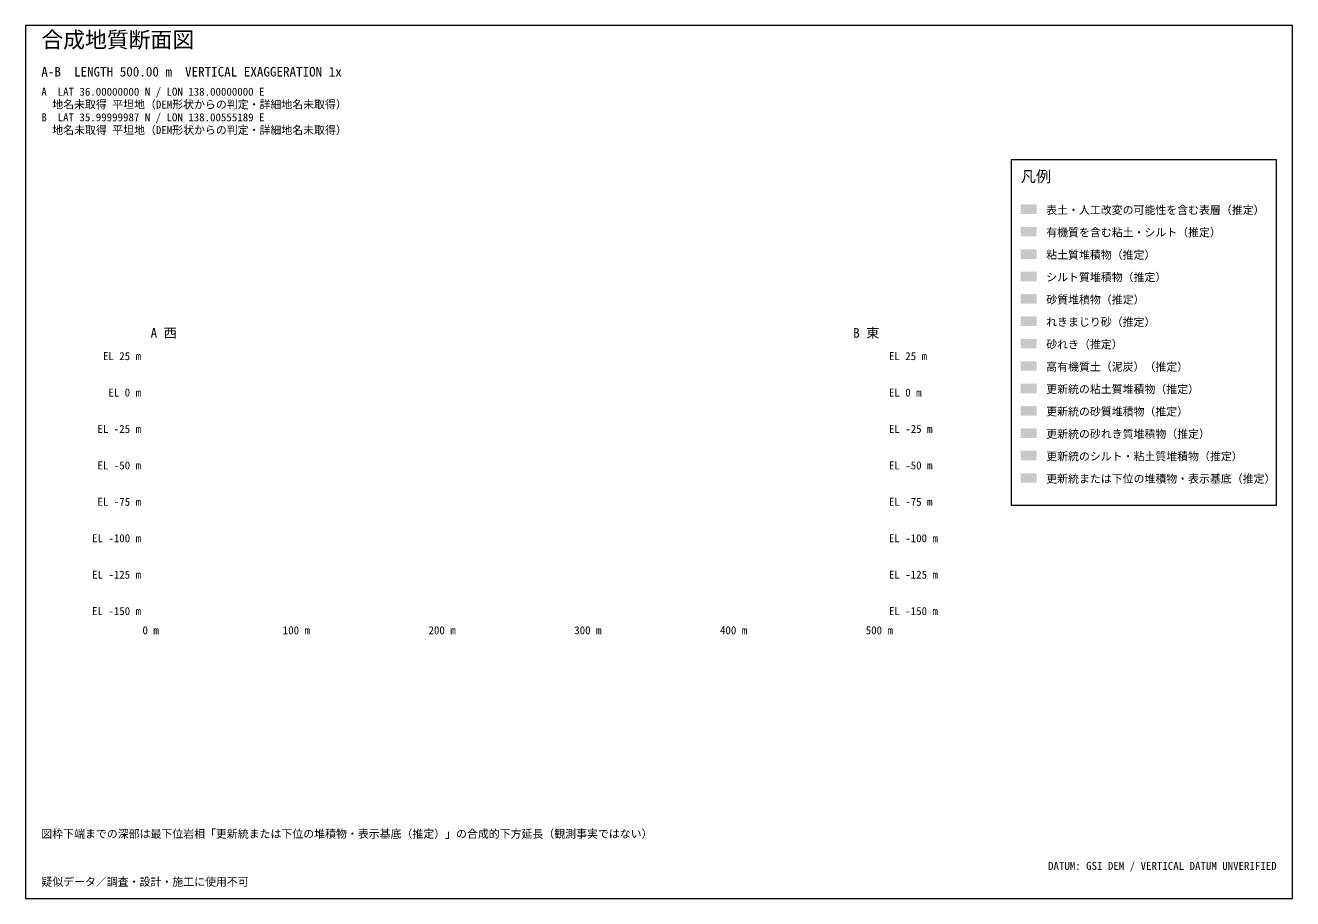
# Model space of a CAD drawing. Extents: x -26 to 2908, y -157 to 285.
# Drawn here: x 1012 to 1408, y 12 to 285 of the extents above; entities that cross this region are included whole.
import ezdxf
from ezdxf.enums import TextEntityAlignment as Align

# ---------------------------------------------------------------- set-up
doc = ezdxf.new("R2010")
doc.units = 0
doc.header["$MEASUREMENT"] = 0
doc.layers.add('91_モデル空間図面_GEO_JP', color=7, linetype='Continuous')
doc.styles.add('MS_GOTHIC', font='MS Gothic.ttf')

msp = doc.modelspace()

# ---------------------------------------------------------------- linework, layer by layer
at = {"layer": '91_モデル空間図面_GEO_JP', "linetype": 'Continuous'}
for points in [[(1012, 12), (1408, 12), (1408, 285), (1012, 285)], [(1320, 135), (1403, 135), (1403, 243), (1320, 243)]]:
    msp.add_lwpolyline(points, close=True, dxfattribs=at)
at = {"layer": '91_モデル空間図面_GEO_JP', "color": 45, "linetype": 'Continuous', "true_color": 0x9b805e}
msp.add_solid([(1323, 226), (1328, 226), (1323, 229), (1328, 229)], dxfattribs=at)
at = {"layer": '91_モデル空間図面_GEO_JP', "color": 8, "linetype": 'Continuous', "true_color": 0x7f8b7a}
msp.add_solid([(1323, 219), (1328, 219), (1323, 222), (1328, 222)], dxfattribs=at)
at = {"layer": '91_モデル空間図面_GEO_JP', "color": 253, "linetype": 'Continuous', "true_color": 0x98a6a3}
msp.add_solid([(1323, 212), (1328, 212), (1323, 215), (1328, 215)], dxfattribs=at)
at = {"layer": '91_モデル空間図面_GEO_JP', "color": 253, "linetype": 'Continuous', "true_color": 0xaaa99d}
msp.add_solid([(1323, 205), (1328, 205), (1323, 208), (1328, 208)], dxfattribs=at)
at = {"layer": '91_モデル空間図面_GEO_JP', "color": 43, "linetype": 'Continuous', "true_color": 0xd6bd76}
msp.add_solid([(1323, 198), (1328, 198), (1323, 201), (1328, 201)], dxfattribs=at)
at = {"layer": '91_モデル空間図面_GEO_JP', "color": 33, "linetype": 'Continuous', "true_color": 0xbf9b69}
msp.add_solid([(1323, 191), (1328, 191), (1323, 194), (1328, 194)], dxfattribs=at)
at = {"layer": '91_モデル空間図面_GEO_JP', "color": 45, "linetype": 'Continuous', "true_color": 0xaa8564}
msp.add_solid([(1323, 184), (1328, 184), (1323, 187), (1328, 187)], dxfattribs=at)
at = {"layer": '91_モデル空間図面_GEO_JP', "color": 251, "linetype": 'Continuous', "true_color": 0x665b45}
msp.add_solid([(1323, 177), (1328, 177), (1323, 180), (1328, 180)], dxfattribs=at)
at = {"layer": '91_モデル空間図面_GEO_JP', "color": 252, "linetype": 'Continuous', "true_color": 0x7d8988}
msp.add_solid([(1323, 170), (1328, 170), (1323, 173), (1328, 173)], dxfattribs=at)
at = {"layer": '91_モデル空間図面_GEO_JP', "color": 33, "linetype": 'Continuous', "true_color": 0xb8a477}
msp.add_solid([(1323, 163), (1328, 163), (1323, 166), (1328, 166)], dxfattribs=at)
at = {"layer": '91_モデル空間図面_GEO_JP', "color": 35, "linetype": 'Continuous', "true_color": 0x92765f}
msp.add_solid([(1323, 156), (1328, 156), (1323, 159), (1328, 159)], dxfattribs=at)
at = {"layer": '91_モデル空間図面_GEO_JP', "color": 8, "linetype": 'Continuous', "true_color": 0x747f7d}
msp.add_solid([(1323, 149), (1328, 149), (1323, 152), (1328, 152)], dxfattribs=at)
at = {"layer": '91_モデル空間図面_GEO_JP', "color": 251, "linetype": 'Continuous', "true_color": 0x666866}
msp.add_solid([(1323, 142), (1328, 142), (1323, 145), (1328, 145)], dxfattribs=at)

# ---------------------------------------------------------------- texts
at = {"layer": '91_モデル空間図面_GEO_JP', "linetype": 'Continuous', "style": 'MS_GOTHIC'}
for s, height, p in [('合成地質断面図', 5, (1017, 278)), ('A-B  LENGTH 500.00 m  VERTICAL EXAGGERATION 1x', 3, (1017, 269)), ('A  LAT 36.00000000 N / LON 138.00000000 E', 2.5, (1017, 263)), ('  地名未取得 平坦地（DEM形状からの判定・詳細地名未取得）', 2.5, (1017, 259)), ('B  LAT 35.99999987 N / LON 138.00555189 E', 2.5, (1017, 255)), ('  地名未取得 平坦地（DEM形状からの判定・詳細地名未取得）', 2.5, (1017, 251)), ('凡例', 3.5, (1323, 236)), ('表土・人工改変の可能性を含む表層（推定）', 2.5, (1331, 226)), ('有機質を含む粘土・シルト（推定）', 2.5, (1331, 219)), ('粘土質堆積物（推定）', 2.5, (1331, 212)), ('シルト質堆積物（推定）', 2.5, (1331, 205)), ('砂質堆積物（推定）', 2.5, (1331, 198)), ('A 西', 3, (1051.15, 187.35)), ('れきまじり砂（推定）', 2.5, (1331, 191)), ('砂れき（推定）', 2.5, (1331, 184)), ('EL 25 m', 2.5, (1281.85, 180.35)), ('高有機質土（泥炭）（推定）', 2.5, (1331, 177)), ('EL 0 m', 2.5, (1281.85, 168.96)), ('更新統の粘土質堆積物（推定）', 2.5, (1331, 170)), ('更新統の砂質堆積物（推定）', 2.5, (1331, 163)), ('EL -25 m', 2.5, (1281.85, 157.58)), ('更新統の砂れき質堆積物（推定）', 2.5, (1331, 156)), ('更新統のシルト・粘土質堆積物（推定）', 2.5, (1331, 149)), ('EL -50 m', 2.5, (1281.85, 146.19)), ('更新統または下位の堆積物・表示基底（推定）', 2.5, (1331, 142)), ('EL -75 m', 2.5, (1281.85, 134.81)), ('EL -100 m', 2.5, (1281.85, 123.42)), ('EL -125 m', 2.5, (1281.85, 112.04)), ('EL -150 m', 2.5, (1281.85, 100.65)), ('図枠下端までの深部は最下位岩相「更新統または下位の堆積物・表示基底（推定）」の合成的下方延長（観測事実ではない）', 2.5, (1017, 31)), ('疑似データ／調査・設計・施工に使用不可', 2.5, (1017, 16))]:
    msp.add_text(s, height=height, dxfattribs=at).set_placement(p)
for s, height, p in [('B 東', 3, (1278.85, 187.35)), ('EL 25 m', 2.5, (1048.15, 180.35)), ('EL 0 m', 2.5, (1048.15, 168.96)), ('EL -25 m', 2.5, (1048.15, 157.58)), ('EL -50 m', 2.5, (1048.15, 146.19)), ('EL -75 m', 2.5, (1048.15, 134.81)), ('EL -100 m', 2.5, (1048.15, 123.42)), ('EL -125 m', 2.5, (1048.15, 112.04)), ('EL -150 m', 2.5, (1048.15, 100.65)), ('DATUM: GSI DEM / VERTICAL DATUM UNVERIFIED', 2.5, (1403, 21))]:
    msp.add_text(s, height=height, dxfattribs=at).set_placement(p, align=Align.RIGHT)
for s, p in [('0 m', (1051.15, 94.65)), ('100 m', (1096.69, 94.65)), ('200 m', (1142.23, 94.65)), ('300 m', (1187.77, 94.65)), ('400 m', (1233.31, 94.65)), ('500 m', (1278.85, 94.65))]:
    msp.add_text(s, height=2.5, dxfattribs=at).set_placement(p, align=Align.CENTER)

doc.saveas('drawing.dxf')
